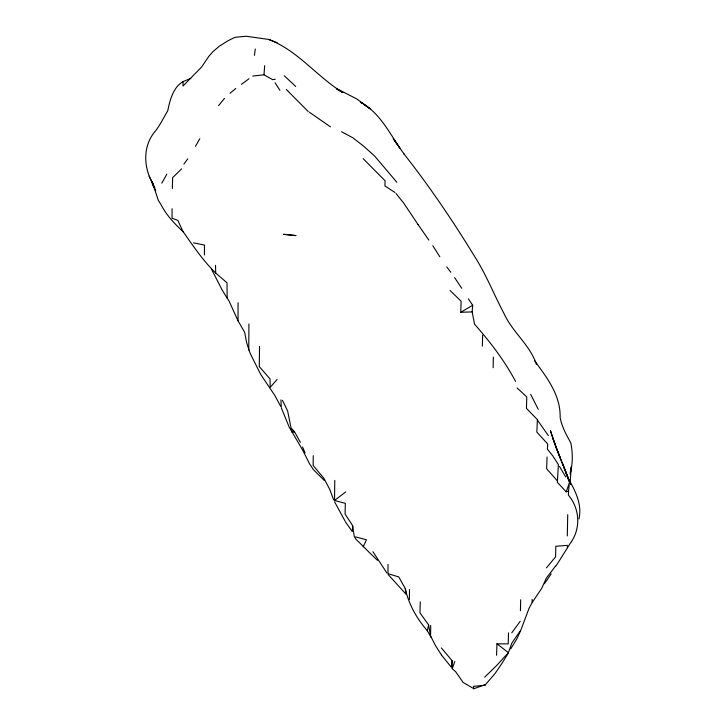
<?xml version="1.0" encoding="UTF-8"?>
<svg xmlns="http://www.w3.org/2000/svg" width="725" height="725" viewBox="0 0 725 725"><rect width="100%" height="100%" fill="white"/><g stroke="black" fill="none" stroke-linecap="round" stroke-linejoin="round"><path stroke-width="1.09" d="M366.379 549.496L355.721 538.974L354.19 536.147L352.703 525.752L345.082 514.079L345.317 503.368L334.524 500.44L334.778 480.394M172.07 208.709L172.033 218.225L177.87 220.391L182.745 231.121C192.932 245.693 202.937 260.556 215.697 273.062L227.007 282.795L227.179 298.202L228.882 300.657L238.017 320.776L244.651 332.295L246.645 342.708L250.071 353.175L260.619 374.272L274.857 395.515L280.539 406.082M204.396 255.01L204.504 245.086L193.593 242.866M238.072 302.724L238.017 320.776M313.245 455.59L313.146 465.468L323.839 478.264L329.73 489.348L333.636 499.842M409.371 599.484L409.489 589.534M430.587 635.435L430.713 625.394M248.929 323.894L248.748 350.103M567.285 535.938L567.738 514.678M259.541 346.468L259.269 366.596L270.044 378.939L270.189 387.377L277.131 379.42M493.145 367.711L493.362 357.126M172.342 188.554L172.613 177.652L181.594 168.898M190.82 78.363L183.099 81.562L182.981 86.03L201.55 67.099L208.999 56.115L213.041 51.575L219.331 46.21L228.04 40.709L235.054 37.31L246.301 36.25L268.703 39.44C297.64 50.369 316.934 76.714 342.916 92.619L336.772 89.193M482.37 346.088L482.651 335.131M508.506 632.916L508.225 643.891L496.942 643.809L496.571 655.273M520.423 610.749L520.704 599.783M420.273 601.841L419.974 612.87L428.62 624.923L430.596 635.961L435.625 645.875L441.498 655.019M515.575 381.423C504.591 360.742 490.055 341.747 474.558 324.193L472.147 311.895L460.792 312.285L461.091 301.237L450.053 290.444M547.067 457.013L546.641 468.785L557.452 480.938L557.389 482.37L566.225 491.849L568.581 491.178L569.288 483.04L566.225 491.849M517.079 387.929L526.794 396.974L526.441 408.347L537.388 419.657L536.853 432.109L547.71 443.972L547.411 449.228L552.776 455.844L558.377 464.562L557.452 480.938M568.581 491.178L568.4 495.13C580.063 509.059 581.042 529.023 570.04 543.659C565.328 551.072 560.806 558.603 555.957 565.926M352.703 525.752L352.278 531.597L345.354 521.737M275.237 79.206L272.709 79.696L264 74.802L264.67 65.667M472.147 311.895L472.664 305.279L468.404 298.818M578.994 518.901C582.275 504.301 575.26 490.771 568.291 478.527C562.455 462.514 555.16 447.026 550.465 430.614L556.428 448.449L570.629 484.173L564.313 468.042M441.344 647.905L452.047 660.638L451.285 667.181L441.67 655.273M254.475 55.345L255.263 48.983M570.24 472.791L571.354 466.646L570.031 483.62M570.122 473.751C572.904 463.71 572.841 453.053 570.802 442.884C566.343 434.792 561.685 426.554 560.126 417.319C560.706 395.397 546.985 377.625 534.66 360.869M431.248 637.638L427.342 630.732L428.62 624.923M473.914 688.75L473.425 686.321L484.889 685.333L485.206 684.545L473.914 688.75L463.139 682.461L455.735 671.83L452.255 668.695L454.802 661.463M484.889 685.333L495.112 673.452L501.927 663.402L508.216 653.216L511.823 643.157L520.133 631.022M363.143 546.84L366.451 539.781L355.649 536.899M555.613 566.007L546.306 578.133L541.774 588.274L532.195 602.493L529.005 608.411L520.487 631.067L516.834 638.897L510.672 648.966M161.793 183.162L166.841 174.145M195.415 146.396L199.837 138.665M544.43 583.707L551.19 573.865M511.768 632.825L520.206 621.298M183.887 164.086L187.793 158.82M218.569 105.596L224.496 98.364M546.478 567.811L555.595 556.827L555.812 546.26L567.258 545.345L567.494 547.71M507.808 653.316L496.353 665.84L484.708 677.141M230.006 93.271L235.797 88.495M334.524 500.44L345.689 491.94M241.38 84.372L249.038 78.717M460.792 312.285L472.664 305.279M183.099 81.562C173.157 87.326 169.931 100.014 167.81 110.608C163.805 117.414 160.325 124.573 155.558 130.899C142.589 145.372 143.333 167.466 152.812 183.498L149.132 176.202M252.753 76.052L264 74.802M282.424 400.3L287.598 410.839L291.677 430.994L294.54 431.783L300.377 442.359M268.703 39.44L277.068 42.73M336.482 88.513L356.99 99.062L370.085 108.795L363.905 104.545M341.602 131.778L352.731 137.696L363.805 146.296L374.771 156.201L396.865 182.283M394.935 192.497L384.893 185.899L385.129 180.833L363.143 158.657M330.464 126.848L309.358 112.194M362.138 103.331L360.37 102.116C378.849 111.976 388.564 131.37 399.856 148.009L393.213 138.656L404.151 154.189M496.942 643.809L508.207 652.482M284.2 75.699L295.718 86.502M286.366 89.51L308.27 111.605M366.759 549.976L377.417 560.316M324.41 480.575L313.372 469.628L309.294 463.384L302.842 450.406L289.184 427.097L281.427 408.13M183.407 232.018C174.97 224.107 166.841 215.724 161.412 205.383M388.111 574.49L406.218 594.409L405.257 588.51L398.759 576.937L388.02 573.656L388.011 564.422M291.622 428.557L294.54 431.783L292.238 432.499L291.677 430.994M395.995 193.466L403.752 203.19L417.917 224.351M403.508 153.356C430.315 187.304 454.521 223.382 477.014 260.338C487.236 277.258 494.55 295.664 503.793 313.091C512.158 331.987 529.794 344.538 536.455 364.394M427.342 630.732C416.775 618.615 408.655 604.333 405.257 588.51M446.763 266.936L450.778 272.219M428.874 240.093L417.972 224.433M461.725 288.278L454.602 277.584M537.37 420.038L548.327 435.562M386.878 572.949L372.913 551.716M439.812 256.759L432.834 245.703M275.083 82.804L279.904 90.317M161.158 204.903L158.295 200.317L152.395 182.365L154.942 188.147M227.179 298.202L222.185 290.054L211.383 268.948M559.51 466.447L565.754 477.032M345 520.967L334.587 501.836M538.24 409.317L530.673 394.346M155.73 190.829L152.585 184.812L151.489 180.77M302.533 447.008L305.089 452.88M560.534 458.481L552.713 437.963M568.826 480.838L569.904 483.566M562.618 463.502L568.463 479.932M280.947 399.865L281.273 407.223M532.087 599.312L532.195 602.493M452.047 660.638L452.255 668.695M215.524 265.296L215.697 273.062M295.8 235.58L283.837 234.329L295.8 235.58"/></g></svg>
